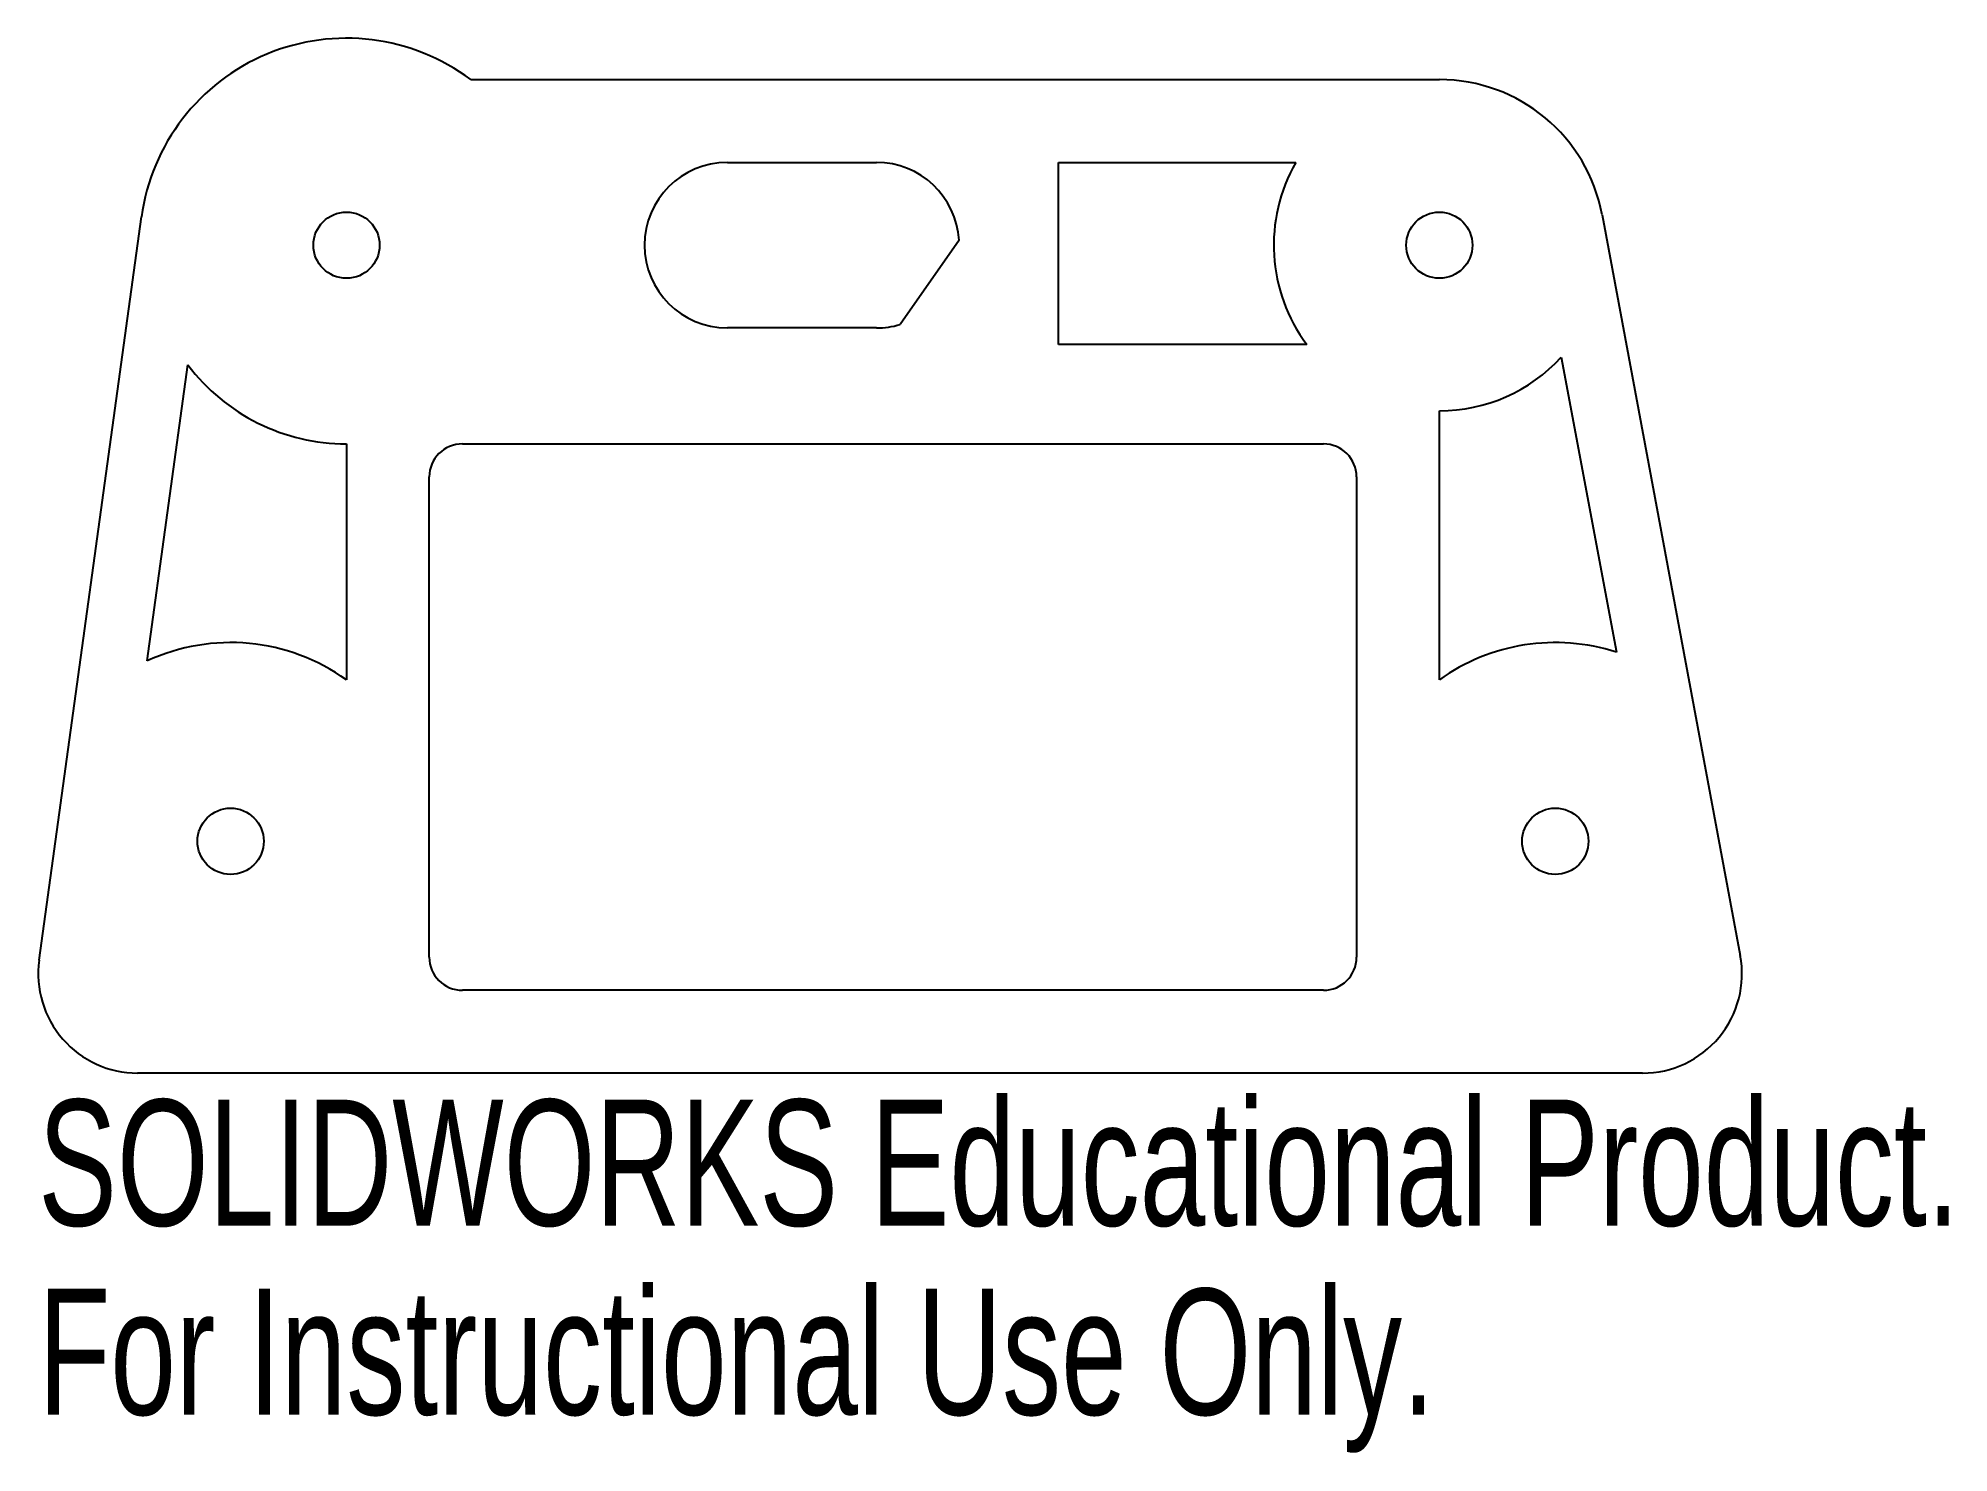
# Model space of a CAD drawing. Header units: inches. Extents: x -0.47 to 2.42, y -1.82 to 0.31.
import ezdxf

# ---------------------------------------------------------------- set-up
doc = ezdxf.new("R2010")
doc.units = ezdxf.units.IN
doc.header["$MEASUREMENT"] = 0
doc.styles.add('SLDTEXTSTYLE0', font='TXT', dxfattribs={"width": 0.7})

msp = doc.modelspace()

# ---------------------------------------------------------------- linework, layer by layer
at = {"color": 7, "linetype": 'Continuous', "lineweight": 25}
for p, q in [((0.1875, 0.25), (1.65, 0.25)), ((0.575, 0.125), (0.8, 0.125)), ((1.075, -0.15), (1.075, 0.125)), ((1.075, 0.125), (1.4335, 0.125)), ((-0.464, -1.0795), (-0.3096, 0.0426)), ((1.8958, 0.0458), (2.1044, -1.0725)), ((0.9248, 0.0074), (0.8358, -0.1198)), ((0.8, -0.125), (0.575, -0.125)), ((1.45, -0.15), (1.075, -0.15)), ((1.8341, -0.1691), (1.9172, -0.6145)), ((-0.3009, -0.6277), (-0.2394, -0.1808)), ((1.65, -0.6563), (1.65, -0.25)), ((0, -0.3), (0, -0.6563)), ((0.175, -0.3), (1.475, -0.3)), ((0.125, -1.075), (0.125, -0.35)), ((1.525, -0.35), (1.525, -1.075)), ((1.475, -1.125), (0.175, -1.125)), ((1.9569, -1.25), (-0.3154, -1.25))]:
    msp.add_line(p, q, dxfattribs=at)
for centre in [(0, 0), (1.65, 0), (-0.175, -0.9), (1.825, -0.9)]:
    msp.add_circle(centre, 0.05, dxfattribs=at)
for centre, radius, start, end in [((0, 0), 0.3125, 53.1301, 172.1629), ((1.65, 0), 0.25, 10.567, 90), ((0.575, 0), 0.125, 90, 270), ((0.8, 0), 0.125, 3.3717, 90), ((1.65, 0), 0.25, 150, 216.8699), ((0.8, 0), 0.125, 270, 286.6283), ((1.65, 0), 0.25, 270, 317.4369), ((0, 0), 0.3, 217.0634, 270), ((0.175, -0.35), 0.05, 90, 180), ((1.475, -0.35), 0.05, 0, 90), ((-0.175, -0.9), 0.3, 54.3147, 114.8139), ((1.825, -0.9), 0.3, 72.0958, 125.6853), ((-0.3154, -1.1), 0.15, 172.1629, 270), ((0.175, -1.075), 0.05, 180, 270), ((1.475, -1.075), 0.05, 270, 0), ((1.9569, -1.1), 0.15, 270, 10.567)]:
    msp.add_arc(centre, radius, start, end, dxfattribs=at)

# ---------------------------------------------------------------- texts
at = {"color": 7, "linetype": 'Continuous', "char_height": 0.1903, "attachment_point": 1, "style": 'SLDTEXTSTYLE0'}
for s, insert in [('SOLIDWORKS Educational Product.', (-0.4654, -1.2901)), ('For Instructional Use Only.', (-0.4654, -1.5756))]:
    msp.add_mtext(s, dxfattribs=dict(at, insert=insert))

doc.saveas('drawing.dxf')
